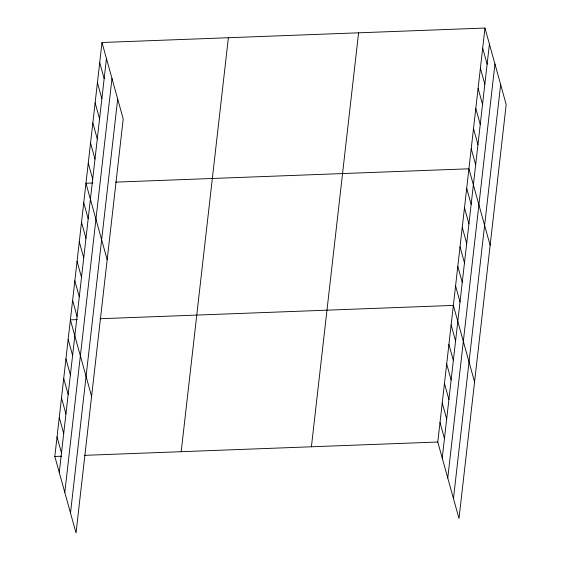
<?xml version="1.0" encoding="UTF-8"?>
<svg xmlns="http://www.w3.org/2000/svg" width="561" height="561" viewBox="0 0 561 561"><rect width="100%" height="100%" fill="white"/><g stroke="black" fill="none" stroke-linecap="round" stroke-linejoin="round"><path stroke-width="0.84" d="M102.004 42.496L123.217 118.981L76.03 532.95L54.817 456.465L102.004 42.496L484.97 28.05L506.183 104.535L458.996 518.504L437.783 442.019L484.97 28.05M59.263 472.495L106.45 58.526M64.796 492.446L111.983 78.477M70.497 512.999L117.684 99.031M181.196 451.696L228.383 37.727M311.404 446.787L358.591 32.819M442.229 458.057L489.416 44.088M447.762 478.007L494.949 64.031M453.463 498.561L500.65 84.585M92.937 182.977L85.959 183.244L107.172 259.729M115.594 182.129L468.926 168.798L490.139 245.29M77.362 319.588L70.391 319.854L91.597 396.339M100.019 318.732L453.358 305.408L474.564 381.894M54.817 456.465L61.787 456.198M84.452 455.343L437.783 442.019M482.677 48.155L487.13 64.192M480.391 68.267L484.837 84.297M478.098 88.372L482.544 104.409M475.805 108.476L480.251 124.514M473.512 128.588L477.958 144.619M471.219 148.693L475.665 164.731M466.703 188.314L471.149 204.351M464.48 207.829L468.926 223.867M462.257 227.345L466.703 243.383M460.027 246.861L464.473 262.899M457.804 266.377L462.25 282.414M455.581 285.893L460.027 301.93M451.128 324.924L455.581 340.962M448.905 344.44L453.351 360.478M446.682 363.956L451.128 379.993M444.459 383.472L448.905 399.509M442.229 402.987L446.682 419.025M440.006 422.503L444.452 438.541M99.711 62.601L104.157 78.638M97.418 82.705L101.871 98.743M95.132 102.817L99.578 118.848M92.838 122.922L97.284 138.953M90.545 143.027L94.991 159.065M88.252 163.139L92.698 179.169M83.736 202.759L88.182 218.79M81.513 222.275L85.959 238.306M79.283 241.791L83.736 257.822M77.06 261.307L81.506 277.337M74.837 280.823L79.283 296.853M72.614 300.338L77.06 316.369M68.162 339.37L72.607 355.401M65.939 358.886L70.384 374.916M63.716 378.402L68.162 394.432M61.493 397.917L65.939 413.948M59.263 417.433L63.709 433.464M57.04 436.949L61.486 452.979"/></g></svg>
